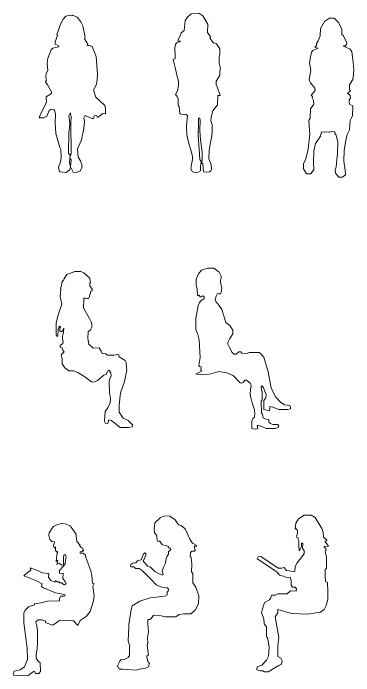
# Model space of a CAD drawing. Header units: millimetres. Extents: x -63086 to 144078, y -129912 to 13382.
# Drawn here: x -58321 to -55619, y -78452 to -73194 of the extents above; entities that cross this region are included whole.
import ezdxf

# ---------------------------------------------------------------- set-up
doc = ezdxf.new("R2010")
doc.units = ezdxf.units.MM
doc.layers.get('0').update_dxf_attribs({"lineweight": 0})
doc.layers.add('展開建具用', color=250, linetype='Continuous', lineweight=9)

# ---------------------------------------------------------------- blocks, each defined once
blk = doc.blocks.new('人物（CAD素材.com）2cfd5c8c')
at = {"color": 0, "linetype": 'ByBlock', "lineweight": -2}
blk.add_lwpolyline([(-7.7, 87.9), (5, 76.3), (-1, 21.5), (19.1, -20.9), (43.3, -23.4), (78.2, -11.8), (91.1, 26.9), (79.4, 68.8), (58.6, 97.5), (55.3, 164.4), (86.2, 235.8), (104.8, 324.2), (110.8, 379.4), (104.1, 408.1), (116.4, 428.4), (170.1, 403.8), (180.9, 405.3), (186.3, 425.7), (205.4, 427.3), (212.9, 412.8), (254.1, 445.1), (274, 446.6), (277.3, 439.1), (275.8, 480.6), (271.8, 507.5), (200.2, 572.4), (181.9, 630.6), (201.5, 668.5), (211.6, 710.3), (214.3, 756.4), (202.3, 897.1), (171.6, 976.4), (149.7, 983.2), (131.5, 985), (136.4, 993.1), (108.9, 1035.4), (114.7, 1050.9), (96.4, 1139.4), (81.3, 1172), (51.9, 1209.6), (14.1, 1224.1), (9.5, 1218.2), (-10.1, 1225.3), (-37.6, 1216.9), (-60.4, 1193.5), (-78, 1157.2), (-109.4, 1071.4), (-105.2, 1062.5), (-122.5, 1013), (-122.1, 995.2), (-96.2, 980.7), (-93.2, 973.6), (-141.7, 962.8), (-155.2, 949.1), (-180.2, 882.7), (-185.7, 839.8), (-180.9, 786.6), (-193.8, 760.3), (-197.5, 729.6), (-192.5, 708.3), (-200, 694.7), (-183.5, 670.9), (-153.3, 616.8), (-152.7, 601.9), (-194.6, 576), (-190.6, 536.9), (-208.3, 498.8), (-238.9, 440.1), (-249.5, 410.2), (-213, 410.9), (-189.7, 424.2), (-169.8, 466.7), (-154.5, 478.6), (-129.9, 475.3), (-119.3, 441.4), (-123.3, 371.7), (-116.7, 284.8), (-84.7, 174.9), (-78.8, 157.6), (-76.1, 97.2), (-80.1, 60.7), (-96, 14.9), (-89.4, -19), (-38.2, -24.3), (-9, -5.7), (-1, 21.5), (-9.7, 52.7), (-7.7, 87.9), (-4.3, 109.8), (-16.3, 130.4), (-15.5, 286.8), (-10.2, 332), (-7.5, 368.5), (-14.8, 428.3), (-4.9, 448.9), (3.8, 421.6), (1.1, 369.8), (3.1, 122.7), (-4.3, 109.8)], dxfattribs=at)
blk = doc.blocks.new('人物（CAD素材.com）938b9a91')
at = {"color": 0, "linetype": 'ByBlock', "lineweight": -2}
blk.add_lwpolyline([(57.8, 1049.4), (33.6, 1082.3), (36.3, 1150.1), (-3.4, 1215.3), (-34.3, 1235.4), (-95.4, 1230.7), (-123, 1204.5), (-143.1, 1177.7), (-149.5, 1097.6), (-174.8, 1078.7), (-183.2, 1055.7), (-200.9, 1022.6), (-199.4, 1013.8), (-177.7, 1013.6), (-211.6, 999.9), (-220.4, 987), (-223.6, 961.9), (-221.8, 894.6), (-223.4, 877.1), (-237.2, 869.1), (-223.1, 804.6), (-207, 734.1), (-195.6, 695.2), (-195.7, 662.3), (-203, 620.9), (-220.6, 591), (-209.2, 577.2), (-197.8, 557.8), (-198.9, 502.8), (-189.7, 496.1), (-186.3, 439.2), (-178.3, 434.1), (-137.4, 432), (-125.6, 423.2), (-131.7, 340.5), (-128.5, 270.2), (-119.6, 222.3), (-90.5, 121.7), (-83.6, 97.3), (-83.6, 75.4), (-95.7, 22.5), (-96.8, 0.2), (-85.9, -23.4), (-63.5, -28.7), (-39.3, -25.1), (-22.4, -15.8), (-19.9, 15), (-14.8, 58.5), (-25.4, 74.2), (-32.6, 157.7), (-39.1, 263.4), (-36.6, 365.1), (-36.6, 399.4), (-28.2, 406.2), (-24.3, 390.5), (-26.9, 304.3), (-24.8, 264.9), (-20, 232.6), (-7.7, 132.7), (-8.8, 68.5), (-9.3, 43.5), (-3.3, 43.4), (-1, 7.1), (1, -7.1), (6.5, -21.9), (27, -27), (49.4, -24), (60, -15), (66.7, -4.1), (62.2, 36.2), (44.4, 81.2), (47.4, 143), (55.9, 195.6), (69.4, 263.1), (71.1, 301.8), (70.8, 350), (61.3, 384), (64.6, 411.1), (77.9, 461), (113.3, 507.9), (116, 584), (135.7, 583.3), (113.9, 643.7), (102.4, 668.2), (102.4, 695.4), (132, 742.2), (133.7, 812.3), (126, 833.9), (125.7, 891.1), (132.5, 910.2), (131.2, 954), (106.6, 993.5), (81.7, 999.8), (65.2, 1018.1), (63.4, 1027.7), (52.2, 1039.9)], close=True, dxfattribs=at)
blk = doc.blocks.new('人物（CAD素材.com）59693f55')
at = {"color": 0, "linetype": 'ByBlock', "lineweight": -2}
blk.add_lwpolyline([(178.1, 301.8), (177.6, 314.8), (160.3, 317.2), (138, 312.3), (133, 311.8), (106.9, 315.5), (94.6, 312.3), (72.3, 315.6), (64.6, 280.7), (24.1, 223.6), (10, 164.4), (8.2, 71.6), (12.3, 17.1), (-12.3, -17.1), (-47.1, -17.1), (-71.7, 21.2), (-71.7, 61.4), (-52.6, 101), (-34.8, 176.7), (-19.8, 299.8), (-22.9, 328.7), (-27.6, 408.6), (-19.1, 422.2), (-16.2, 497.8), (11.4, 535.5), (9.6, 563.2), (-3.3, 585.2), (1, 594.8), (-11.1, 605.6), (22.9, 643.9), (19.2, 660.9), (-14.2, 705), (-19.8, 714.9), (-24.7, 731.9), (-13.7, 804), (-23.6, 863), (-15, 907.6), (-6.9, 948.8), (2.6, 961.5), (45.9, 980.6), (20.7, 984.9), (20.8, 991.4), (34.2, 999.9), (32.1, 1003.1), (32.9, 1016), (44.4, 1036.3), (53.9, 1057.3), (60.9, 1076.1), (63.7, 1134.8), (95.1, 1191.1), (134.3, 1216.9), (172.2, 1216.5), (210.5, 1179.1), (233.7, 1128.7), (232.4, 1108.1), (234.6, 1086.6), (244.7, 1079.3), (267.3, 1035.8), (274.1, 1015.9), (270.7, 1008.7), (261.4, 998.8), (243.2, 998.8), (265.2, 986.5), (298.8, 971.1), (305.3, 963.9), (312.3, 949.1), (320.8, 888.1), (328, 808.9), (324.3, 744.1), (320.3, 731.4), (316.2, 722.3), (294, 689.1), (293.1, 652.1), (302.6, 641.7), (277.8, 618.9), (300.9, 606.4), (302.9, 581.8), (290.8, 569.7), (291.7, 545.1), (296, 533.5), (320.6, 521.8), (319.2, 443.5), (299, 405.4), (294.7, 330.5), (276.1, 294.3), (264.8, 247.2), (252.8, 169.4), (250.6, 81.7), (258.8, 12.3), (262, -24.9), (239.5, -44.1), (209.1, -45.5), (182.6, -12.5), (181.5, 16.5), (188.5, 34.4), (194.8, 97.8), (200, 139.4), (201.3, 235), (185.7, 293.2)], close=True, dxfattribs=at)
blk = doc.blocks.new('人物（CAD素材.com）eae600f8')
at = {"color": 0, "linetype": 'ByBlock', "lineweight": -2}
blk.add_lwpolyline([(-286.2, 1026), (-270.7, 1027.1), (-261.8, 1024.1), (-250.1, 1023.2), (-243.6, 1035.9), (-240.8, 1052.9), (-233.4, 1068.4), (-231.4, 1082.7), (-221.6, 1086.3), (-222.2, 1097.4), (-239.3, 1125.8), (-240.1, 1148.4), (-234.6, 1149.6), (-236, 1164.3), (-239.4, 1184.9), (-285.9, 1229.2), (-310.1, 1238.5), (-357.4, 1238), (-421.4, 1215.3), (-444.3, 1182.1), (-446.2, 1172.3), (-462.9, 1153), (-460.1, 1152), (-472.6, 1100.6), (-470.4, 1098.1), (-474.6, 1037), (-462.4, 979.9), (-490.5, 895.7), (-506.2, 827.8), (-507.6, 735.4), (-502.1, 724), (-492.5, 728.7), (-489.7, 782.4), (-482.5, 799.4), (-477.7, 805.1), (-473.4, 798.6), (-476.8, 791.1), (-476.6, 766.8), (-466.8, 760.5), (-456.7, 767.2), (-445.2, 787.9), (-451.5, 739.1), (-457.7, 727), (-455.6, 699.5), (-451.1, 685.3), (-453.5, 668.4), (-473.9, 651.5), (-473.6, 639.5), (-457.6, 630.4), (-454.9, 612.7), (-443.3, 601.7), (-453.5, 590.9), (-466.5, 577.4), (-465.4, 565.6), (-459.2, 548.3), (-459.9, 506.1), (-438.4, 474.7), (-405.9, 450.1), (-369.3, 449.8), (-335.2, 437.7), (-278.1, 403.9), (-226.6, 363), (-204.5, 361.3), (-178.5, 374.6), (-128.1, 415), (-110.4, 421.6), (-97.1, 450.4), (-84.9, 457), (-73.4, 435.9), (-71.1, 407.3), (-83.2, 383.2), (-86.8, 360.9), (-84.3, 278.7), (-75.4, 230.6), (-77.1, 195.7), (-97.6, 156.9), (-116.9, 128.2), (-123.5, 57), (-117.5, 34.3), (-96.4, 33.2), (-88.1, 62), (-70.8, 57), (-42.1, 34.9), (0, 0), (66.5, 0), (96.4, 5), (101.4, 19.9), (65.9, 56.5), (23.8, 74.2), (-6.6, 121.2), (-7.8, 178.5), (4, 275.6), (36.8, 366.7), (53, 455.4), (52.3, 477.1), (49.6, 517), (40, 532), (-7, 562.4), (-12, 580.7), (-49.2, 575.2), (-98.1, 575.8), (-112, 585.2), (-140.3, 587.4), (-149.2, 606.8), (-166.4, 631.8), (-211.9, 630.7), (-246.9, 662.3), (-254.7, 707.5), (-252.6, 760.2), (-233.8, 775.5), (-220.5, 801), (-229, 839.6), (-242.4, 866.2), (-273, 921.8), (-289.1, 950.7), (-287.3, 1018.3)], close=True, dxfattribs=at)
blk = doc.blocks.new('人物（CAD素材.com）1d4025ec')
at = {"color": 0, "linetype": 'ByBlock', "lineweight": -2}
blk.add_lwpolyline([(76.5, 344.9), (78.2, 320.4), (82.5, 309.3), (82.5, 242.4), (75.8, 232.7), (77.2, 136.7), (86.6, 129.7), (90, 98), (113.2, 89.3), (135.4, 85.9), (136.1, 64.4), (149.9, 54), (168.7, 46.3), (206.1, 45.6), (215.8, 38.5), (210.4, 22.7), (184.5, 14.3), (114.9, 14), (79.5, 31.5), (55.3, 39.5), (44.5, 38.9), (48, 13), (28.2, 10.4), (0, 14.7), (0, 71.8), (10.2, 94.4), (23.7, 103.5), (25.4, 131.6), (21.3, 162.2), (4.3, 219.2), (-7.3, 259.3), (-11, 285.8), (-9.5, 325.3), (-4.1, 349.7), (-8.2, 372.3), (-42.3, 397), (-55.1, 397), (-66.6, 380.1), (-78.1, 373), (-91.2, 375.7), (-147.7, 434.8), (-196.9, 455.4), (-261.7, 466.2), (-333.8, 446.6), (-403.2, 443.3), (-444, 447), (-396, 470.9), (-404.1, 480.4), (-401.1, 502.6), (-413.1, 507.8), (-418.9, 514.9), (-412.1, 562.9), (-407.7, 576.7), (-415.9, 717.6), (-428, 761.3), (-442.6, 799.1), (-443.2, 886.6), (-425.3, 991), (-412.9, 1013.3), (-402.7, 1026.4), (-375.8, 1045.7), (-378, 1064.1), (-397.1, 1064.5), (-402.1, 1058.5), (-411, 1056.4), (-413.2, 1073.6), (-424.6, 1066.5), (-429.4, 1074), (-432.9, 1120), (-439.5, 1154.4), (-440.5, 1198.8), (-423.2, 1240.9), (-398.4, 1270.7), (-350.6, 1287.6), (-301.4, 1287.6), (-256.9, 1254.1), (-241.7, 1223.9), (-242.3, 1204.6), (-247.4, 1195.4), (-246.4, 1180.8), (-244, 1159.5), (-236.9, 1131), (-243.3, 1095.1), (-246.5, 1083.5), (-256.9, 1083.9), (-270.4, 1086.1), (-282.4, 1065.9), (-288.8, 1037), (-285.4, 1023.2), (-257.9, 989.9), (-236.9, 958.3), (-224.1, 917.2), (-215, 889.1), (-206.1, 856.3), (-174, 832.9), (-148.9, 794.3), (-150, 766), (-174, 728.5), (-190.1, 697.9), (-190.1, 684.8), (-175.4, 657), (-155.2, 618.4), (-140, 604.2), (-122.5, 603.2), (-102.4, 623.3), (-86.6, 623.3), (-77.3, 612.4), (-35.9, 610.2), (-19, 618.9), (58.3, 618.9), (70.3, 608.6), (97, 580.3), (129.9, 464), (155.4, 334.6), (191.9, 263.8), (231.2, 221.3), (259.6, 201.1), (302.1, 197.8), (308.3, 184.1), (308.3, 169.7), (283.7, 165), (216.2, 164.3), (167.8, 185.1), (145.3, 188.8), (143.7, 179.3), (141.2, 155.8), (95.8, 165.6), (97.5, 237.9), (112.9, 256.6), (115.8, 285.5), (92.6, 338.4), (83.1, 352)], close=True, dxfattribs=at)
blk = doc.blocks.new('人物（CAD素材.com）d84bbbb9')
at = {"color": 0, "linetype": 'ByBlock', "lineweight": -2}
blk.add_lwpolyline([(515.2, 470.4), (469.1, 436.6), (449.1, 397.7), (414.5, 435), (302.9, 438.3), (250.8, 400.2), (190.9, 420.9), (197, 431.5), (163.1, 443.9), (135.9, 443.1), (117.7, 426.6), (121.8, 405.1), (126.9, 379.9), (130.6, 351.2), (130.3, 261), (128.2, 216.7), (120, 165.4), (120, 139.8), (134, 115.8), (151.4, 101), (152.2, 33.2), (141.5, 16.7), (114.6, 17.3), (103.7, 35.4), (86.3, 24.9), (56.6, 0.8), (-56.6, -0.8), (-62.8, 15.2), (-55.1, 34.9), (-9.1, 47.3), (27.2, 70.5), (42.1, 109.8), (49.2, 126.9), (48.2, 217.4), (21.4, 419.3), (20.6, 495.4), (30.8, 520.2), (48.8, 536.8), (58.3, 546.8), (106, 562.4), (105, 568.9), (155.2, 576.6), (209, 591.6), (303.3, 593.7), (302.9, 613.3), (315.9, 629.7), (344.4, 632), (348.7, 641), (304.6, 653), (268.8, 656.2), (254.3, 665.6), (176.4, 695.7), (160.9, 706.5), (162.9, 719.5), (167.8, 727.9), (120.8, 751.3), (68.8, 773.6), (43.2, 783.7), (21.3, 791.3), (37.7, 808.4), (76.6, 838.4), (72.1, 855.6), (134.8, 831.5), (166.3, 815), (218.6, 811.7), (216.7, 781.1), (236, 754.1), (269.2, 741.8), (271.6, 755.3), (286.3, 744), (298.2, 745.2), (306, 735.7), (323.5, 736.1), (336.8, 723.7), (346.6, 721.8), (357.3, 731.5), (349.8, 748.1), (330, 770.5), (334.6, 812.4), (317.7, 808.2), (305, 813.4), (303.4, 833.8), (332.6, 865.4), (347.9, 886.2), (353, 917.8), (357.2, 940.3), (350.7, 959.5), (341.9, 960.1), (335.4, 943.7), (335.8, 897.9), (334.8, 879.3), (320.5, 876.1), (302.2, 891.4), (282, 882.4), (290.6, 911.7), (288.6, 915.8), (283.5, 913.1), (277.4, 904.9), (282.4, 960), (287.5, 974.3), (289.5, 985.7), (283.4, 980), (273, 993), (272.9, 1021.3), (265.8, 1010.4), (257.6, 1028.1), (259.5, 1045.4), (265.1, 1055.4), (264.1, 1062.3), (242.9, 1065.9), (227, 1080.2), (220.1, 1112.7), (222.7, 1133.6), (247.1, 1170.8), (256.5, 1183.2), (282.6, 1196.9), (320.1, 1207.3), (350.1, 1205.7), (389.1, 1188.4), (395.7, 1177.7), (435.4, 1122.3), (435.8, 1110.3), (439.4, 1086.3), (440.5, 1064.4), (468.5, 1034.6), (463.4, 1034.2), (476.2, 1016.1), (488.2, 1010.9), (495.1, 987.6), (486.8, 993.4), (487.4, 985.5), (483.2, 987.2), (469.2, 983.2), (468.8, 971.5), (476.4, 971.3), (491, 972.1), (509.4, 954.9), (513.2, 938), (554, 831), (560.7, 794.8), (566, 735), (578.9, 730.3), (569.8, 709.8), (580.2, 629.5), (570.8, 587.1), (548.1, 508.6)], close=True, dxfattribs=at)
blk = doc.blocks.new('人物（CAD素材.com）72815c5c')
at = {"color": 0, "linetype": 'ByBlock', "lineweight": -2}
blk.add_lwpolyline([(496, 902.8), (498.6, 931.2), (508.9, 943.2), (528.9, 942.9), (534, 946.8), (527.3, 980.8), (543.3, 982.5), (546.8, 987.9), (514.1, 1006.9), (493.3, 1037.5), (472.6, 1079.4), (456.6, 1118.6), (423.7, 1145.2), (403.6, 1150.5), (375.4, 1191.3), (334.6, 1220.5), (292.6, 1222.6), (257.6, 1207.2), (213.5, 1167.4), (208.2, 1120.2), (210.9, 1087.4), (230.6, 1067.3), (231.6, 1041.4), (236.2, 1022.5), (255.5, 1021.2), (272.4, 993.7), (301.3, 986.7), (323.5, 978.1), (319.5, 967.7), (334.5, 965.7), (340.8, 955.2), (334.8, 947.3), (323.5, 938.7), (322.6, 917.8), (311.2, 903.8), (304.2, 885.2), (300.1, 846.9), (282.6, 813.9), (274, 784.2), (276.2, 771.9), (281, 759.2), (277.8, 751.2), (248.7, 762.9), (215.9, 781.2), (179.9, 814.5), (158.8, 822.1), (123, 863.4), (135.6, 893.2), (146.5, 917.1), (137.9, 929.7), (123.4, 919.8), (105.9, 872.9), (76, 866.6), (64.4, 848.3), (41.1, 848), (24.4, 837), (20.6, 826.6), (23.4, 818.4), (48.1, 817.5), (61.6, 804.9), (91.3, 804.5), (114.2, 788.6), (190.1, 712.1), (225.6, 676), (271.4, 656.3), (313, 652), (321.9, 639.6), (321.2, 625.3), (312.2, 615.6), (311.9, 595.3), (295.2, 585), (178.5, 570.9), (94.8, 544.2), (33.9, 507.9), (28, 479.7), (8.4, 360.8), (7.9, 342.3), (3.3, 231.7), (15.8, 187.3), (13, 179.4), (14, 115.1), (2.8, 99.6), (-34.7, 80.9), (-53.1, 82.6), (-64.4, 69.8), (-84.7, 27.7), (-76.6, 25.4), (-67.4, 6.1), (-40, 5), (67, -2.2), (91.8, 6.5), (140.3, 12.9), (165.4, 25.3), (173.5, 50.4), (158.1, 65.8), (152.4, 100.2), (151.9, 108.6), (164.1, 118.9), (152.9, 193), (158.3, 212.9), (156.7, 255), (163.2, 302.3), (159.7, 366.3), (159.7, 401.2), (176.9, 401.2), (194.6, 417.8), (204.8, 434.9), (265.9, 428.5), (297.6, 421), (381.3, 419.9), (408.1, 438.7), (441.9, 444.9), (501, 446), (533.7, 472.8), (561.1, 524.3), (564.3, 588.6), (540.7, 655.9), (515.5, 691.9), (516.1, 765.9), (504.3, 777.3), (509.3, 839.7), (501.8, 892.4)], close=True, dxfattribs=at)
blk = doc.blocks.new('人物（CAD素材.com）80250ca4')
at = {"color": 0, "linetype": 'ByBlock', "lineweight": -2}
blk.add_lwpolyline([(392, 1118.2), (339.1, 1205.3), (305.3, 1224), (250.8, 1223.4), (205.7, 1194.4), (183.9, 1158.6), (180.5, 1112.2), (185.7, 1116.3), (196.4, 1107.2), (197.4, 1097.8), (197.2, 1072.5), (186.9, 1054), (191.3, 1048.5), (204.3, 1043.3), (203.8, 1029.3), (209, 1018.4), (207.9, 982.1), (211.2, 940.2), (216.3, 949.3), (228.6, 975.7), (230.8, 1002.3), (240.2, 1001.5), (236.5, 957.5), (251.8, 942.9), (251.8, 916.4), (196.6, 845.2), (178.4, 815.5), (177.4, 775), (146.6, 778.6), (110, 783.4), (93.3, 808.2), (73.9, 801.5), (44.3, 803.1), (-93, 894), (-114.3, 893), (-121.1, 876.9), (35.4, 773.5), (55.1, 747.5), (86, 738.3), (111, 728.5), (140.1, 731.1), (147.7, 705.4), (147.4, 668.1), (158.4, 652.2), (180.6, 652.2), (189.3, 638.9), (188, 619), (143.4, 622), (115.8, 598.2), (43.2, 598.2), (23.9, 588.7), (-7.7, 587.4), (-14.2, 566.3), (-23.7, 550.6), (-62.7, 529.7), (-88.8, 449.9), (-69.9, 401.8), (-66.7, 361.6), (-47.4, 336.5), (-47.5, 256.9), (-39.7, 251.2), (-33.5, 224.8), (-26.7, 174.6), (-30.9, 105.1), (-46.6, 72.1), (-85.3, 32.4), (-122.4, 18.3), (-124, -3.7), (-95.2, -13.1), (-76.4, -11.5), (-63.8, -20.9), (-33.5, -19.3), (0, 0), (51.3, 30.3), (71.7, 41.8), (75.9, 66.9), (65.4, 89.4), (41.8, 102.5), (42.3, 189.4), (49.1, 253.2), (19.6, 416.7), (42.1, 447.6), (42.6, 473.8), (150.8, 442.9), (277, 438.4), (344.7, 449.4), (379.8, 453), (408.7, 475.1), (425, 505.5), (438.6, 555.8), (438.6, 616.1), (435, 689.5), (420.3, 697.8), (418.2, 747), (417.7, 791.1), (427.1, 798.9), (429.2, 893), (416.5, 933.4), (419.2, 941), (425.7, 948.2), (422.8, 958.1), (408, 968.9), (412.3, 974.9), (424.8, 972.5), (443.5, 976.5), (423, 1006.2), (415.6, 1017.2), (431.1, 1019.3), (430.2, 1025.7), (405.3, 1048.7), (402.2, 1086.1), (395.3, 1104)], close=True, dxfattribs=at)

msp = doc.modelspace()

# ---------------------------------------------------------------- block references
at = {"layer": '展開建具用', "ltscale": 10}
for name, p in [('人物（CAD素材.com）2cfd5c8c', (-57865.7478, -74433.9627)), ('人物（CAD素材.com）938b9a91', (-56814.1681, -74429.7422)), ('人物（CAD素材.com）59693f55', (-55947.1466, -74450.731)), ('人物（CAD素材.com）1d4025ec', (-56429.2537, -76504.1495)), ('人物（CAD素材.com）eae600f8', (-57474.0833, -76482.4514)), ('人物（CAD素材.com）80250ca4', (-56263.6563, -78400.5356)), ('人物（CAD素材.com）72815c5c', (-57412.3515, -78405.2)), ('人物（CAD素材.com）d84bbbb9', (-58258.4966, -78450.9077))]:
    msp.add_blockref(name, p, dxfattribs=at)

doc.saveas('drawing.dxf')
